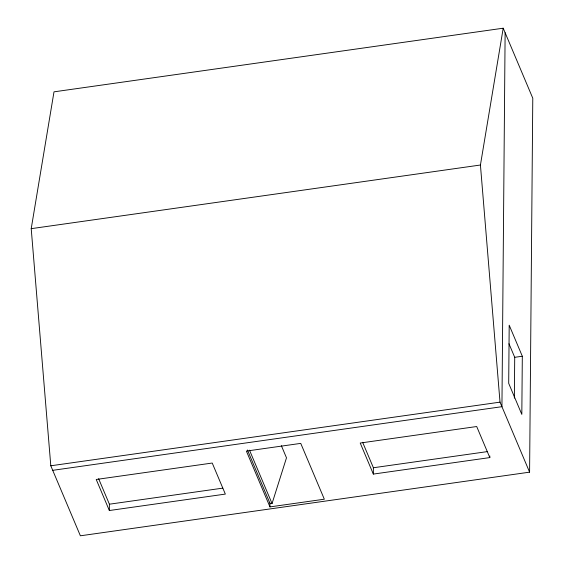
<?xml version="1.0" encoding="UTF-8"?>
<svg xmlns="http://www.w3.org/2000/svg" width="564" height="564" viewBox="0 0 564 564"><rect width="100%" height="100%" fill="white"/><g stroke="black" fill="none" stroke-linecap="round" stroke-linejoin="round"><path stroke-width="0.85" d="M109.345 510.526L96.225 479.471L212.226 463.037L225.346 494.092L109.345 510.526L109.395 504.202L98.629 478.716M269.959 506.902L246.376 451.08L300.746 443.382L324.328 499.203L269.959 506.902L269.994 502.947M489.82 456.001L489.813 457.587L373.34 474.084L373.389 467.753L362.624 442.275M505.125 32.747L501.939 406.686L52.727 470.327M514.361 398.121L514.713 357.308L508.989 343.772M522.313 356.236L521.82 414.406L508.7 383.351L509.193 325.174L522.313 356.236L514.713 357.308M529.596 472.16L532.783 98.214L503.208 28.2L53.996 91.84L31.217 228.66L50.802 465.786L80.384 535.8L529.596 472.16L500.021 402.146L480.429 165.019L503.208 28.2M247.434 449.98L269.987 503.377L272.045 503.546L286.491 457.834L281.365 445.694M31.217 228.66L480.429 165.019M50.802 465.786L500.021 402.146M109.395 504.202L222.78 488.135M373.389 467.753L487.254 451.623M489.813 457.587L476.693 426.525L360.22 443.029L373.34 474.084M249.485 450.15L272.045 503.546"/></g></svg>
